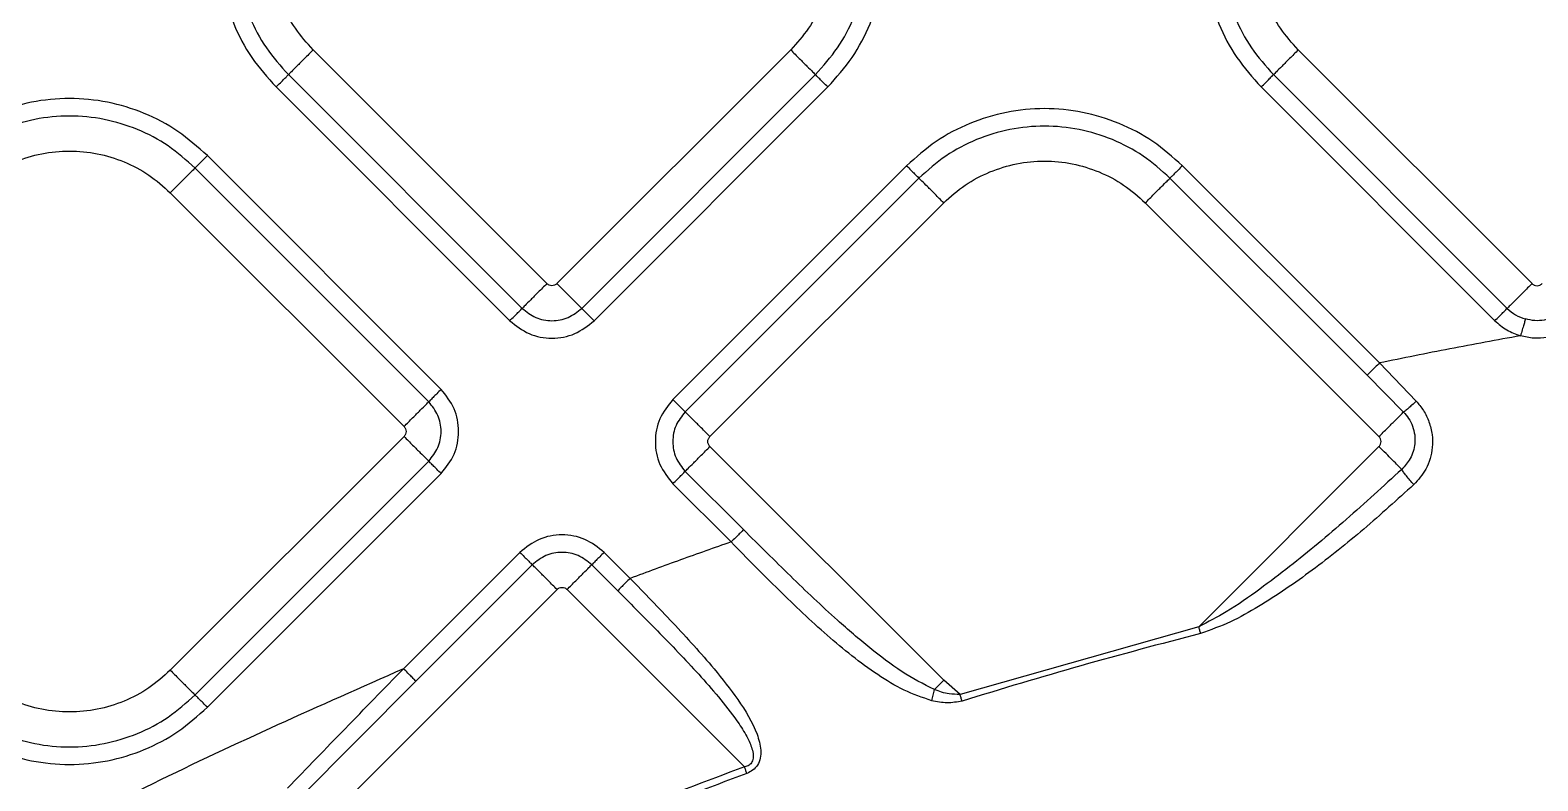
# Model space of a CAD drawing. Extents: x 939 to 1039, y 781 to 934.
# Drawn here: x 985.06 to 989.31, y 837.557 to 839.673 of the extents above; entities that cross this region are included whole.
import ezdxf

# ---------------------------------------------------------------- set-up
doc = ezdxf.new("R2010")
doc.units = 0
doc.header["$MEASUREMENT"] = 0
doc.layers.add('1', color=4, linetype='Continuous')

# ---------------------------------------------------------------- blocks, each defined once
blk = doc.blocks.new('Envoy')
at = {"layer": '1', "color": 3, "linetype": 'Continuous', "lineweight": 25}
for p, q in [((47.8628, 39.7845), (47.2039, 40.4434)), ((48.5499, 40.4434), (47.891, 39.7845)), ((50.6393, 39.7846), (49.9804, 40.4434)), ((47.1342, 40.3736), (47.793, 39.7148)), ((47.9608, 39.7148), (48.6196, 40.3736)), ((49.9107, 40.3737), (50.5696, 39.7148)), ((47.0994, 40.3388), (47.7582, 39.68)), ((47.9957, 39.68), (48.6545, 40.3388)), ((49.8759, 40.3388), (50.5347, 39.68)), ((47.5646, 39.4865), (46.9058, 40.1453)), ((48.8765, 40.1168), (48.2177, 39.4579)), ((50.2095, 39.561), (49.6538, 40.1168)), ((47.5298, 39.4516), (46.871, 40.1104)), ((48.9114, 40.0819), (48.2525, 39.4231)), ((50.1747, 39.5261), (49.6189, 40.0819)), ((46.8012, 40.0407), (47.4601, 39.3818)), ((48.3222, 39.3533), (48.9811, 40.0122)), ((49.5492, 40.0122), (50.208, 39.3533)), ((50.1747, 39.5261), (50.2773, 39.4226)), ((50.2095, 39.561), (50.3127, 39.4535)), ((47.4601, 39.3536), (46.8012, 38.6947)), ((48.9811, 38.6662), (48.3222, 39.3251)), ((49.7004, 38.8174), (50.208, 39.3251)), ((46.871, 38.625), (47.5298, 39.2838)), ((46.9058, 38.5902), (47.5646, 39.249)), ((48.2525, 39.2553), (48.4168, 39.091)), ((48.2177, 39.2205), (48.382, 39.0562)), ((47.7867, 39.0269), (47.4587, 38.6989)), ((48.0974, 38.9537), (48.0242, 39.0269)), ((47.8216, 38.9921), (47.4935, 38.6641)), ((48.0625, 38.9189), (47.9893, 38.9921)), ((47.2324, 38.2635), (47.8913, 38.9224)), ((48.4195, 38.4224), (47.9196, 38.9224)), ((49.7004, 38.8174), (49.0271, 38.6267)), ((47.1636, 38.3324), (47.4935, 38.6641)), ((48.9548, 38.6399), (48.9811, 38.6662)), ((49.0271, 38.6267), (48.9811, 38.6662))]:
    blk.add_line(p, q, dxfattribs=at)
for points, knots in [([(47.0994, 41.1161), (47.0754, 41.0892), (47.0274, 41.0354), (46.9771, 40.9389), (46.9454, 40.8354), (46.9349, 40.7274), (46.9454, 40.6195), (46.9771, 40.5159), (47.0274, 40.4194), (47.0754, 40.3657), (47.0994, 40.3388)], [0, 0, 0, 0, 0.1250001, 0.25, 0.375, 0.5, 0.625, 0.75, 0.8749999, 1, 1, 1, 1]), ([(48.6545, 40.3388), (48.6785, 40.3657), (48.7264, 40.4194), (48.7767, 40.5159), (48.8084, 40.6195), (48.819, 40.7274), (48.8084, 40.8354), (48.7767, 40.9389), (48.7264, 41.0354), (48.6785, 41.0892), (48.6545, 41.1161)], [0, 0, 0, 0, 0.125, 0.25, 0.375, 0.5, 0.625, 0.75, 0.875, 1, 1, 1, 1]), ([(49.8759, 41.1161), (49.8519, 41.0892), (49.8039, 41.0355), (49.7536, 40.939), (49.7219, 40.8354), (49.7114, 40.7275), (49.7219, 40.6195), (49.7536, 40.516), (49.8039, 40.4195), (49.8519, 40.3657), (49.8759, 40.3388)], [0, 0, 0, 0, 0.1250002, 0.25, 0.375, 0.5, 0.625, 0.75, 0.8750001, 1, 1, 1, 1]), ([(47.1342, 41.0812), (47.1124, 41.0568), (47.0687, 41.0078), (47.0229, 40.92), (46.9941, 40.8257), (46.9845, 40.7274), (46.9941, 40.6292), (47.0229, 40.5349), (47.0687, 40.4471), (47.1124, 40.3981), (47.1342, 40.3736)], [0, 0, 0, 0, 0.125, 0.25, 0.375, 0.5, 0.624999, 0.75, 0.875, 1, 1, 1, 1]), ([(48.6196, 40.3736), (48.6414, 40.3981), (48.6851, 40.4471), (48.7309, 40.5349), (48.7597, 40.6292), (48.7694, 40.7274), (48.7597, 40.8257), (48.7309, 40.92), (48.6851, 41.0078), (48.6414, 41.0568), (48.6196, 41.0812)], [0, 0, 0, 0, 0.125, 0.25, 0.375, 0.5, 0.625, 0.75, 0.875, 1, 1, 1, 1]), ([(49.9107, 41.0813), (49.8889, 41.0568), (49.8452, 41.0078), (49.7994, 40.92), (49.7706, 40.8257), (49.761, 40.7275), (49.7706, 40.6292), (49.7994, 40.5349), (49.8452, 40.4471), (49.8889, 40.3982), (49.9107, 40.3737)], [0, 0, 0, 0, 0.125, 0.25, 0.375, 0.5, 0.625, 0.75, 0.875, 1, 1, 1, 1]), ([(47.2039, 40.4434), (47.1864, 40.463), (47.1513, 40.5023), (47.1148, 40.5728), (47.0907, 40.6485), (47.0878, 40.7011), (47.0863, 40.7274)], [0, 0, 0, 0, 0.249999, 0.5, 0.75, 1, 1, 1, 1]), ([(48.6675, 40.7274), (48.6661, 40.7011), (48.6631, 40.6485), (48.639, 40.5728), (48.6025, 40.5023), (48.5674, 40.463), (48.5499, 40.4434)], [0, 0, 0, 0, 0.25, 0.5, 0.750001, 1, 1, 1, 1]), ([(49.9804, 40.4434), (49.9629, 40.4631), (49.9278, 40.5023), (49.8913, 40.5729), (49.8672, 40.6486), (49.8643, 40.7012), (49.8628, 40.7275)], [0, 0, 0, 0, 0.25, 0.500001, 0.75, 1, 1, 1, 1]), ([(47.2039, 40.4434), (47.1957, 40.4351), (47.1791, 40.4185), (47.1574, 40.3969), (47.1408, 40.3803), (47.1364, 40.3759), (47.1342, 40.3736)], [0, 0, 0, 0, 0.25, 0.499998, 0.74999, 1, 1, 1, 1]), ([(48.5499, 40.4434), (48.5582, 40.4351), (48.5747, 40.4185), (48.5964, 40.3969), (48.613, 40.3803), (48.6174, 40.3759), (48.6196, 40.3736)], [0, 0, 0, 0, 0.25, 0.499997, 0.74999, 1, 1, 1, 1]), ([(49.9804, 40.4434), (49.9722, 40.4351), (49.9556, 40.4186), (49.934, 40.3969), (49.9174, 40.3803), (49.9129, 40.3759), (49.9107, 40.3737)], [0, 0, 0, 0, 0.2499981, 0.4999959, 0.7499894, 1, 1, 1, 1]), ([(47.0994, 40.3388), (47.1035, 40.3429), (47.1118, 40.3512), (47.1226, 40.362), (47.1309, 40.3703), (47.1331, 40.3725), (47.1342, 40.3736)], [0, 0, 0, 0, 0.250003, 0.499999, 0.75, 1, 1, 1, 1]), ([(48.6545, 40.3388), (48.6503, 40.3429), (48.6421, 40.3512), (48.6312, 40.362), (48.6229, 40.3703), (48.6207, 40.3725), (48.6196, 40.3736)], [0, 0, 0, 0, 0.2500053, 0.4999996, 0.7500013, 1, 1, 1, 1]), ([(49.8759, 40.3388), (49.88, 40.343), (49.8883, 40.3512), (49.8991, 40.3621), (49.9074, 40.3704), (49.9096, 40.3726), (49.9107, 40.3737)], [0, 0, 0, 0, 0.2500042, 0.4999997, 0.7500011, 1, 1, 1, 1]), ([(46.9058, 40.1453), (46.8789, 40.1693), (46.8252, 40.2172), (46.7287, 40.2675), (46.6251, 40.2992), (46.5172, 40.3098), (46.4092, 40.2992), (46.3057, 40.2675), (46.2092, 40.2172), (46.1554, 40.1693), (46.1285, 40.1453)], [0, 0, 0, 0, 0.125, 0.25, 0.375, 0.5, 0.625, 0.75, 0.875, 1, 1, 1, 1]), ([(46.871, 40.1104), (46.8465, 40.1322), (46.7976, 40.1759), (46.7097, 40.2217), (46.6155, 40.2505), (46.5172, 40.2602), (46.4189, 40.2505), (46.3246, 40.2217), (46.2368, 40.1759), (46.1879, 40.1322), (46.1634, 40.1104)], [0, 0, 0, 0, 0.125, 0.25, 0.375, 0.5, 0.625, 0.75, 0.875, 1, 1, 1, 1]), ([(49.6538, 40.1168), (49.6269, 40.1407), (49.5731, 40.1887), (49.4767, 40.239), (49.3731, 40.2707), (49.2651, 40.2813), (49.1572, 40.2707), (49.0536, 40.239), (48.9571, 40.1887), (48.9034, 40.1407), (48.8765, 40.1168)], [0, 0, 0, 0, 0.1249998, 0.2499998, 0.375, 0.5, 0.625, 0.7500002, 0.8750001, 1, 1, 1, 1]), ([(49.6189, 40.0819), (49.5945, 40.1037), (49.5455, 40.1474), (49.4577, 40.1932), (49.3634, 40.222), (49.2651, 40.2316), (49.1669, 40.222), (49.0726, 40.1932), (48.9848, 40.1474), (48.9358, 40.1037), (48.9114, 40.0819)], [0, 0, 0, 0, 0.1250002, 0.25, 0.3750001, 0.5, 0.625, 0.75, 0.8749998, 1, 1, 1, 1]), ([(46.2331, 40.0407), (46.2528, 40.0582), (46.2921, 40.0933), (46.3626, 40.13), (46.4383, 40.1532), (46.5172, 40.1609), (46.5961, 40.1532), (46.6718, 40.13), (46.7423, 40.0933), (46.7816, 40.0582), (46.8012, 40.0407)], [0, 0, 0, 0, 0.125, 0.25, 0.375, 0.5, 0.625, 0.75, 0.875, 1, 1, 1, 1]), ([(46.871, 40.1104), (46.8721, 40.1115), (46.8743, 40.1137), (46.8826, 40.122), (46.8934, 40.1328), (46.9017, 40.1411), (46.9058, 40.1453)], [0, 0, 0, 0, 0.250001, 0.500002, 0.749998, 1, 1, 1, 1]), ([(48.8765, 40.1168), (48.8806, 40.1126), (48.8889, 40.1043), (48.8997, 40.0935), (48.908, 40.0852), (48.9103, 40.083), (48.9114, 40.0819)], [0, 0, 0, 0, 0.25001, 0.500004, 0.75, 1, 1, 1, 1]), ([(48.9811, 40.0122), (49.0007, 40.0297), (49.04, 40.0648), (49.1106, 40.1015), (49.1862, 40.1247), (49.2651, 40.1324), (49.3441, 40.1247), (49.4197, 40.1015), (49.4903, 40.0648), (49.5296, 40.0297), (49.5492, 40.0122)], [0, 0, 0, 0, 0.125, 0.25, 0.375, 0.5, 0.625, 0.75, 0.875, 1, 1, 1, 1]), ([(49.6538, 40.1168), (49.6497, 40.1126), (49.6414, 40.1043), (49.6306, 40.0935), (49.6223, 40.0852), (49.62, 40.083), (49.6189, 40.0819)], [0, 0, 0, 0, 0.250009, 0.500003, 0.75, 1, 1, 1, 1]), ([(46.871, 40.1104), (46.8688, 40.1082), (46.8643, 40.1038), (46.8477, 40.0872), (46.8261, 40.0655), (46.8095, 40.049), (46.8012, 40.0407)], [0, 0, 0, 0, 0.250009, 0.500002, 0.75, 1, 1, 1, 1]), ([(48.9811, 40.0122), (48.9728, 40.0204), (48.9563, 40.037), (48.9346, 40.0587), (48.918, 40.0753), (48.9136, 40.0797), (48.9114, 40.0819)], [0, 0, 0, 0, 0.249998, 0.499996, 0.749989, 1, 1, 1, 1]), ([(49.5492, 40.0122), (49.5575, 40.0204), (49.574, 40.037), (49.5957, 40.0587), (49.6123, 40.0753), (49.6167, 40.0797), (49.6189, 40.0819)], [0, 0, 0, 0, 0.249998, 0.499996, 0.749989, 1, 1, 1, 1]), ([(47.8628, 39.7845), (47.8545, 39.7763), (47.8379, 39.7597), (47.8163, 39.738), (47.7997, 39.7215), (47.7953, 39.717), (47.793, 39.7148)], [0, 0, 0, 0, 0.25, 0.499997, 0.74999, 1, 1, 1, 1]), ([(47.891, 39.7845), (47.889, 39.7829), (47.8848, 39.7796), (47.8769, 39.7782), (47.869, 39.7796), (47.8648, 39.7829), (47.8628, 39.7845)], [0, 0, 0, 0, 0.250231, 0.5, 0.749765, 1, 1, 1, 1]), ([(47.891, 39.7845), (47.8993, 39.7763), (47.9159, 39.7597), (47.9375, 39.738), (47.9541, 39.7215), (47.9586, 39.717), (47.9608, 39.7148)], [0, 0, 0, 0, 0.250001, 0.499997, 0.74999, 1, 1, 1, 1]), ([(50.6393, 39.7846), (50.631, 39.7763), (50.6144, 39.7597), (50.5928, 39.7381), (50.5762, 39.7215), (50.5718, 39.7171), (50.5696, 39.7148)], [0, 0, 0, 0, 0.249998, 0.499996, 0.749989, 1, 1, 1, 1]), ([(50.6393, 39.7846), (50.6413, 39.7829), (50.6455, 39.7797), (50.6534, 39.7782), (50.6613, 39.7797), (50.6655, 39.7829), (50.6676, 39.7846)], [0, 0, 0, 0, 0.2502264, 0.5, 0.7497736, 1, 1, 1, 1]), ([(47.7582, 39.68), (47.7623, 39.6841), (47.7706, 39.6924), (47.7814, 39.7032), (47.7897, 39.7115), (47.7919, 39.7137), (47.793, 39.7148)], [0, 0, 0, 0, 0.250008, 0.500001, 0.75, 1, 1, 1, 1]), ([(47.793, 39.7148), (47.8053, 39.7051), (47.8298, 39.6858), (47.8769, 39.6772), (47.924, 39.6858), (47.9485, 39.7051), (47.9608, 39.7148)], [0, 0, 0, 0, 0.2498602, 0.4999856, 0.7501235, 1, 1, 1, 1]), ([(47.9957, 39.68), (47.9915, 39.6841), (47.9832, 39.6924), (47.9724, 39.7032), (47.9641, 39.7115), (47.9619, 39.7137), (47.9608, 39.7148)], [0, 0, 0, 0, 0.250008, 0.500001, 0.75, 1, 1, 1, 1]), ([(50.5347, 39.68), (50.5388, 39.6841), (50.5471, 39.6924), (50.5579, 39.7032), (50.5662, 39.7115), (50.5684, 39.7137), (50.5696, 39.7148)], [0, 0, 0, 0, 0.2500075, 0.5000006, 0.7500002, 1, 1, 1, 1]), ([(50.5696, 39.7148), (50.5771, 39.7083), (50.5922, 39.695), (50.6112, 39.6882), (50.6207, 39.6848)], [0, 0, 0, 0, 0.49758, 1, 1, 1, 1]), ([(50.7227, 39.7025), (50.715, 39.6977), (50.6997, 39.6883), (50.6738, 39.6811), (50.647, 39.679), (50.6296, 39.6828), (50.6207, 39.6848)], [0, 0, 0, 0, 0.254161, 0.501753, 0.746687, 1, 1, 1, 1]), ([(47.7582, 39.68), (47.7755, 39.6662), (47.8103, 39.6388), (47.8769, 39.6268), (47.9436, 39.6388), (47.9783, 39.6662), (47.9957, 39.68)], [0, 0, 0, 0, 0.2500671, 0.499983, 0.7499297, 1, 1, 1, 1]), ([(50.5347, 39.68), (50.5454, 39.6706), (50.5668, 39.6519), (50.5936, 39.6423), (50.607, 39.6375)], [0, 0, 0, 0, 0.500579, 1, 1, 1, 1]), ([(50.6207, 39.6848), (50.6203, 39.6833), (50.6194, 39.6803), (50.6161, 39.669), (50.6119, 39.6543), (50.6086, 39.6431), (50.607, 39.6375)], [0, 0, 0, 0, 0.25, 0.499992, 0.75, 1, 1, 1, 1]), ([(50.7514, 39.6624), (50.7405, 39.6555), (50.7191, 39.6419), (50.6824, 39.6316), (50.6443, 39.6288), (50.6195, 39.6345), (50.607, 39.6375)], [0, 0, 0, 0, 0.253807, 0.499715, 0.745936, 1, 1, 1, 1]), ([(50.607, 39.6375), (50.5406, 39.6254), (50.4078, 39.6013), (50.2756, 39.5744), (50.2095, 39.561)], [0, 0, 0, 0, 0.50008, 1, 1, 1, 1]), ([(50.2095, 39.561), (50.2054, 39.5569), (50.1971, 39.5486), (50.1863, 39.5378), (50.178, 39.5295), (50.1758, 39.5273), (50.1747, 39.5261)], [0, 0, 0, 0, 0.250009, 0.500003, 0.75, 1, 1, 1, 1]), ([(47.5646, 39.4865), (47.5605, 39.4823), (47.5522, 39.474), (47.5414, 39.4632), (47.5331, 39.4549), (47.5309, 39.4527), (47.5298, 39.4516)], [0, 0, 0, 0, 0.250006, 0.499997, 0.749997, 1, 1, 1, 1]), ([(47.5646, 39.249), (47.5784, 39.2663), (47.6058, 39.3011), (47.6179, 39.3677), (47.6058, 39.4344), (47.5784, 39.4691), (47.5646, 39.4865)], [0, 0, 0, 0, 0.250066, 0.499983, 0.74993, 1, 1, 1, 1]), ([(47.4601, 39.3818), (47.4684, 39.3901), (47.4849, 39.4067), (47.5066, 39.4283), (47.5232, 39.4449), (47.5276, 39.4494), (47.5298, 39.4516)], [0, 0, 0, 0, 0.250001, 0.499996, 0.749991, 1, 1, 1, 1]), ([(47.5298, 39.2838), (47.5395, 39.2961), (47.5588, 39.3206), (47.5674, 39.3677), (47.5588, 39.4148), (47.5395, 39.4393), (47.5298, 39.4516)], [0, 0, 0, 0, 0.249861, 0.499987, 0.750123, 1, 1, 1, 1]), ([(48.2177, 39.4579), (48.204, 39.4406), (48.1765, 39.4058), (48.1645, 39.3392), (48.1765, 39.2726), (48.204, 39.2378), (48.2177, 39.2205)], [0, 0, 0, 0, 0.250068, 0.499982, 0.749929, 1, 1, 1, 1]), ([(48.2177, 39.4579), (48.2218, 39.4538), (48.2301, 39.4455), (48.2409, 39.4347), (48.2492, 39.4264), (48.2514, 39.4242), (48.2525, 39.4231)], [0, 0, 0, 0, 0.2500066, 0.4999983, 0.7500009, 1, 1, 1, 1]), ([(50.3127, 39.4535), (50.3088, 39.4497), (50.3008, 39.442), (50.2901, 39.4325), (50.2816, 39.4253), (50.2788, 39.4235), (50.2773, 39.4226)], [0, 0, 0, 0, 0.249998, 0.50001, 0.750024, 1, 1, 1, 1]), ([(50.3127, 39.4535), (50.3199, 39.4449), (50.3349, 39.4271), (50.3501, 39.3947), (50.3588, 39.3592), (50.3595, 39.3134), (50.345, 39.2619), (50.3185, 39.2319), (50.3063, 39.2181)], [0, 0, 0, 0, 0.127411, 0.264114, 0.405628, 0.544237, 0.789735, 1, 1, 1, 1]), ([(48.2525, 39.4231), (48.2429, 39.4108), (48.2235, 39.3863), (48.2149, 39.3392), (48.2235, 39.2921), (48.2429, 39.2676), (48.2525, 39.2553)], [0, 0, 0, 0, 0.24986, 0.499987, 0.750125, 1, 1, 1, 1]), ([(48.3222, 39.3533), (48.314, 39.3616), (48.2974, 39.3782), (48.2758, 39.3998), (48.2592, 39.4164), (48.2547, 39.4208), (48.2525, 39.4231)], [0, 0, 0, 0, 0.2499986, 0.499996, 0.7499894, 1, 1, 1, 1]), ([(50.208, 39.3533), (50.2161, 39.3614), (50.2323, 39.3776), (50.2536, 39.3989), (50.2702, 39.4154), (50.275, 39.4202), (50.2773, 39.4226)], [0, 0, 0, 0, 0.249996, 0.499993, 0.749999, 1, 1, 1, 1]), ([(50.2773, 39.4226), (50.2824, 39.4168), (50.2928, 39.4048), (50.3034, 39.3826), (50.3095, 39.3582), (50.3099, 39.3267), (50.2994, 39.2912), (50.2807, 39.2706), (50.2721, 39.261)], [0, 0, 0, 0, 0.126353, 0.263068, 0.40436, 0.54101, 0.78724, 1, 1, 1, 1]), ([(47.4601, 39.3818), (47.4617, 39.3798), (47.465, 39.3756), (47.4664, 39.3677), (47.465, 39.3598), (47.4617, 39.3556), (47.4601, 39.3536)], [0, 0, 0, 0, 0.250236, 0.499991, 0.749764, 1, 1, 1, 1]), ([(47.4601, 39.3536), (47.4684, 39.3453), (47.4849, 39.3287), (47.5066, 39.3071), (47.5232, 39.2905), (47.5276, 39.2861), (47.5298, 39.2838)], [0, 0, 0, 0, 0.250001, 0.499996, 0.749991, 1, 1, 1, 1]), ([(48.3222, 39.3251), (48.3206, 39.3271), (48.3174, 39.3313), (48.3159, 39.3392), (48.3174, 39.3471), (48.3206, 39.3513), (48.3222, 39.3533)], [0, 0, 0, 0, 0.25022, 0.499992, 0.749764, 1, 1, 1, 1]), ([(50.208, 39.3251), (50.2097, 39.3271), (50.2129, 39.3313), (50.2144, 39.3392), (50.2129, 39.3471), (50.2097, 39.3513), (50.208, 39.3533)], [0, 0, 0, 0, 0.25022, 0.499992, 0.749765, 1, 1, 1, 1]), ([(48.2525, 39.2553), (48.2547, 39.2575), (48.2592, 39.262), (48.2758, 39.2786), (48.2974, 39.3002), (48.314, 39.3168), (48.3222, 39.3251)], [0, 0, 0, 0, 0.250009, 0.500002, 0.749999, 1, 1, 1, 1]), ([(50.2721, 39.261), (50.2687, 39.2644), (50.2621, 39.271), (50.2464, 39.2867), (50.2281, 39.305), (50.2147, 39.3184), (50.208, 39.3251)], [0, 0, 0, 0, 0.250006, 0.500004, 0.75, 1, 1, 1, 1]), ([(47.5646, 39.249), (47.5605, 39.2531), (47.5522, 39.2614), (47.5414, 39.2722), (47.5331, 39.2805), (47.5309, 39.2827), (47.5298, 39.2838)], [0, 0, 0, 0, 0.250006, 0.499997, 0.749997, 1, 1, 1, 1]), ([(48.2177, 39.2205), (48.2218, 39.2246), (48.2301, 39.2329), (48.2409, 39.2437), (48.2492, 39.252), (48.2514, 39.2542), (48.2525, 39.2553)], [0, 0, 0, 0, 0.2500058, 0.5000018, 0.7499997, 1, 1, 1, 1]), ([(50.2721, 39.261), (50.2203, 39.2136), (50.1174, 39.1192), (49.9835, 39.0071), (49.8699, 38.9212), (49.7863, 38.8619), (49.7263, 38.8308), (49.7004, 38.8174)], [0, 0, 0, 0, 0.290187, 0.577467, 0.72204, 0.879576, 1, 1, 1, 1]), ([(50.3063, 39.2181), (50.3026, 39.2222), (50.2951, 39.2303), (50.2849, 39.2426), (50.2765, 39.2536), (50.2736, 39.2586), (50.2721, 39.261)], [0, 0, 0, 0, 0.249993, 0.499997, 0.750015, 1, 1, 1, 1]), ([(50.3063, 39.2181), (50.2595, 39.1758), (50.1668, 39.0918), (50.022, 38.9755), (49.8958, 38.8891), (49.7905, 38.8286), (49.7336, 38.8084), (49.7053, 38.7983)], [0, 0, 0, 0, 0.25632, 0.508802, 0.756741, 0.878852, 1, 1, 1, 1]), ([(48.0242, 39.0269), (48.0068, 39.0407), (47.9721, 39.0681), (47.9054, 39.0801), (47.8388, 39.0681), (47.804, 39.0407), (47.7867, 39.0269)], [0, 0, 0, 0, 0.2500711, 0.500017, 0.749932, 1, 1, 1, 1]), ([(48.382, 39.0562), (48.3344, 39.0395), (48.2392, 39.0061), (48.1446, 38.9712), (48.0974, 38.9537)], [0, 0, 0, 0, 0.500144, 1, 1, 1, 1]), ([(48.4168, 39.091), (48.4157, 39.0899), (48.4135, 39.0877), (48.4052, 39.0794), (48.3944, 39.0686), (48.3861, 39.0603), (48.382, 39.0562)], [0, 0, 0, 0, 0.25, 0.500001, 0.749996, 1, 1, 1, 1]), ([(48.9474, 38.6088), (48.921, 38.6179), (48.8673, 38.6364), (48.7681, 38.6976), (48.6504, 38.7918), (48.5154, 38.9205), (48.4266, 39.0108), (48.382, 39.0562)], [0, 0, 0, 0, 0.115834, 0.236513, 0.486262, 0.741816, 1, 1, 1, 1]), ([(48.9548, 38.6399), (48.9239, 38.6559), (48.8596, 38.6892), (48.7708, 38.7582), (48.666, 38.8482), (48.548, 38.9606), (48.4608, 39.0473), (48.4168, 39.091)], [0, 0, 0, 0, 0.148864, 0.30944, 0.480188, 0.738197, 1, 1, 1, 1]), ([(47.7867, 39.0269), (47.7908, 39.0228), (47.7991, 39.0145), (47.8099, 39.0037), (47.8182, 38.9954), (47.8204, 38.9932), (47.8216, 38.9921)], [0, 0, 0, 0, 0.250001, 0.499999, 0.75, 1, 1, 1, 1]), ([(47.9893, 38.9921), (47.977, 39.0018), (47.9525, 39.0211), (47.9054, 39.0297), (47.8584, 39.0211), (47.8338, 39.0018), (47.8216, 38.9921)], [0, 0, 0, 0, 0.249877, 0.500014, 0.750138, 1, 1, 1, 1]), ([(48.0242, 39.0269), (48.02, 39.0228), (48.0117, 39.0145), (48.0009, 39.0037), (47.9926, 38.9954), (47.9904, 38.9932), (47.9893, 38.9921)], [0, 0, 0, 0, 0.250002, 0.5, 0.75, 1, 1, 1, 1]), ([(47.8913, 38.9224), (47.883, 38.9306), (47.8664, 38.9472), (47.8448, 38.9689), (47.8282, 38.9855), (47.8238, 38.9899), (47.8216, 38.9921)], [0, 0, 0, 0, 0.250001, 0.499998, 0.749991, 1, 1, 1, 1]), ([(47.9196, 38.9224), (47.9278, 38.9306), (47.9444, 38.9472), (47.966, 38.9689), (47.9826, 38.9855), (47.9871, 38.9899), (47.9893, 38.9921)], [0, 0, 0, 0, 0.25, 0.499998, 0.749991, 1, 1, 1, 1]), ([(47.8913, 38.9224), (47.8933, 38.924), (47.8975, 38.9273), (47.9054, 38.9287), (47.9134, 38.9273), (47.9175, 38.924), (47.9196, 38.9224)], [0, 0, 0, 0, 0.250211, 0.500135, 0.750062, 1, 1, 1, 1]), ([(48.0974, 38.9537), (48.0932, 38.9496), (48.0849, 38.9413), (48.0741, 38.9305), (48.0658, 38.9222), (48.0636, 38.92), (48.0625, 38.9189)], [0, 0, 0, 0, 0.250002, 0.499998, 0.749999, 1, 1, 1, 1]), ([(48.0974, 38.9537), (48.1377, 38.9121), (48.2189, 38.8283), (48.322, 38.7153), (48.4035, 38.6118), (48.4505, 38.5354), (48.4663, 38.4774), (48.4653, 38.4472), (48.4578, 38.427), (48.4438, 38.4117), (48.432, 38.4064), (48.4262, 38.4039)], [0, 0, 0, 0, 0.243949, 0.490329, 0.647909, 0.811912, 0.880471, 0.914395, 0.94585, 0.973914, 1, 1, 1, 1]), ([(48.0625, 38.9189), (48.1023, 38.8789), (48.1821, 38.7986), (48.2797, 38.6965), (48.354, 38.6114), (48.3985, 38.554), (48.428, 38.5063), (48.4415, 38.4749), (48.4449, 38.4542), (48.4436, 38.443), (48.4412, 38.4364), (48.4375, 38.431), (48.4326, 38.4269), (48.4265, 38.4239), (48.4219, 38.4229), (48.4195, 38.4224)], [0, 0, 0, 0, 0.256956, 0.514906, 0.645, 0.776477, 0.850589, 0.906545, 0.936443, 0.94871, 0.959707, 0.969269, 0.978793, 0.988869, 1, 1, 1, 1]), ([(49.7053, 38.7983), (49.5926, 38.7687), (49.3673, 38.7094), (49.1444, 38.6417), (49.033, 38.6079)], [0, 0, 0, 0, 0.500256, 1, 1, 1, 1]), ([(49.7053, 38.7983), (49.7045, 38.8014), (49.7029, 38.8076), (49.7012, 38.8141), (49.7004, 38.8174)], [0, 0, 0, 0, 0.499987, 1, 1, 1, 1]), ([(47.4587, 38.6989), (47.2215, 38.594), (46.7483, 38.3844), (46.2933, 38.1376), (46.0663, 38.0145)], [0, 0, 0, 0, 0.501079, 1, 1, 1, 1]), ([(46.8012, 38.6947), (46.7816, 38.6772), (46.7423, 38.6421), (46.6718, 38.6054), (46.5961, 38.5822), (46.5172, 38.5745), (46.4383, 38.5822), (46.3626, 38.6054), (46.2921, 38.6421), (46.2528, 38.6772), (46.2331, 38.6947)], [0, 0, 0, 0, 0.125, 0.25, 0.375, 0.5, 0.625, 0.75, 0.875, 1, 1, 1, 1]), ([(46.8012, 38.6947), (46.8095, 38.6865), (46.8261, 38.6699), (46.8477, 38.6482), (46.8643, 38.6316), (46.8688, 38.6272), (46.871, 38.625)], [0, 0, 0, 0, 0.250001, 0.499996, 0.749991, 1, 1, 1, 1]), ([(47.1315, 38.3618), (47.1856, 38.4179), (47.2942, 38.5306), (47.4037, 38.6426), (47.4587, 38.6989)], [0, 0, 0, 0, 0.497609, 1, 1, 1, 1]), ([(47.4936, 38.6641), (47.4924, 38.6652), (47.4902, 38.6674), (47.4819, 38.6757), (47.4711, 38.6865), (47.4628, 38.6948), (47.4587, 38.6989)], [0, 0, 0, 0, 0.249996, 0.499991, 0.75, 1, 1, 1, 1]), ([(48.9474, 38.6088), (48.9489, 38.614), (48.9519, 38.6242), (48.9538, 38.6347), (48.9548, 38.6399)], [0, 0, 0, 0, 0.499995, 1, 1, 1, 1]), ([(49.0271, 38.6267), (49.0168, 38.6267), (48.9918, 38.6266), (48.9685, 38.635), (48.9548, 38.6399)], [0, 0, 0, 0, 0.4148769, 1, 1, 1, 1]), ([(46.1285, 38.5902), (46.1554, 38.5662), (46.2092, 38.5182), (46.3057, 38.4679), (46.4092, 38.4362), (46.5172, 38.4256), (46.6251, 38.4362), (46.7287, 38.4679), (46.8252, 38.5182), (46.8789, 38.5662), (46.9058, 38.5902)], [0, 0, 0, 0, 0.125, 0.25, 0.375, 0.5, 0.625, 0.75, 0.875, 1, 1, 1, 1]), ([(46.1634, 38.625), (46.1879, 38.6032), (46.2368, 38.5595), (46.3246, 38.5137), (46.4189, 38.4849), (46.5172, 38.4753), (46.6155, 38.4849), (46.7097, 38.5137), (46.7976, 38.5595), (46.8465, 38.6032), (46.871, 38.625)], [0, 0, 0, 0, 0.125, 0.25, 0.375, 0.5, 0.625, 0.75, 0.875, 1, 1, 1, 1]), ([(46.9058, 38.5902), (46.9017, 38.5943), (46.8934, 38.6026), (46.8826, 38.6134), (46.8743, 38.6217), (46.8721, 38.6239), (46.871, 38.625)], [0, 0, 0, 0, 0.250008, 0.499998, 0.749999, 1, 1, 1, 1]), ([(49.033, 38.6079), (49.0189, 38.6052), (48.99, 38.5999), (48.9618, 38.6058), (48.9474, 38.6088)], [0, 0, 0, 0, 0.488196, 1, 1, 1, 1]), ([(49.033, 38.6079), (49.032, 38.6109), (49.0301, 38.617), (49.0281, 38.6234), (49.0271, 38.6267)], [0, 0, 0, 0, 0.500006, 1, 1, 1, 1]), ([(48.4195, 38.4224), (48.2008, 38.34), (47.7632, 38.1753), (47.3394, 37.9779), (47.1275, 37.8792)], [0, 0, 0, 0, 0.499997, 1, 1, 1, 1]), ([(48.4262, 38.4039), (48.4252, 38.4069), (48.423, 38.4128), (48.4207, 38.4192), (48.4195, 38.4224)], [0, 0, 0, 0, 0.500003, 1, 1, 1, 1]), ([(48.4262, 38.4039), (48.2074, 38.3215), (47.7705, 38.157), (47.3473, 37.9599), (47.136, 37.8615)], [0, 0, 0, 0, 0.500845, 1, 1, 1, 1])]:
    blk.add_open_spline(points, degree=3, knots=knots, dxfattribs=at)

msp = doc.modelspace()

# ---------------------------------------------------------------- block references
at = {"layer": '1'}
msp.add_blockref('Envoy', (938.6538, 799.1744), dxfattribs=at)

doc.saveas('drawing.dxf')
